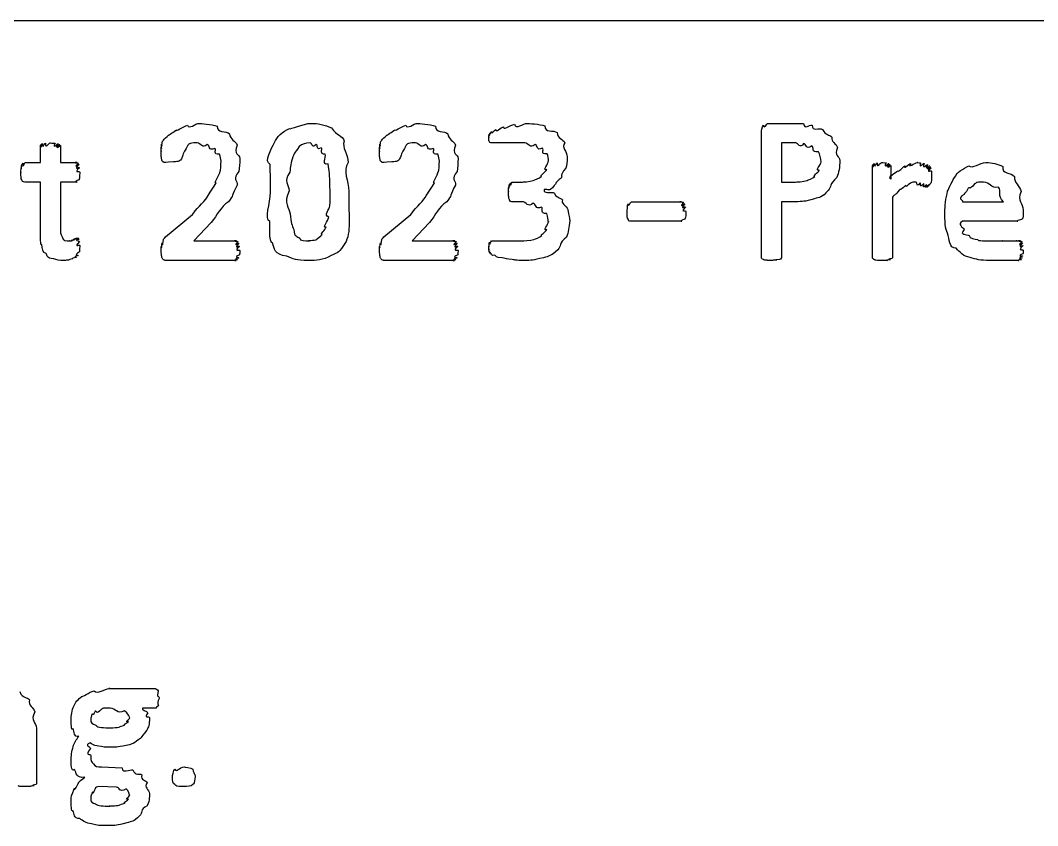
# Model space of a CAD drawing. Header units: millimetres. Extents: x 0 to 216, y 0 to 279.
# Drawn here: x 177.34 to 195.65, y 189.58 to 204.08 of the extents above; entities that cross this region are included whole.
import ezdxf

# ---------------------------------------------------------------- set-up
doc = ezdxf.new("R2010")
doc.units = ezdxf.units.MM
doc.layers.get('0').update_dxf_attribs({"linetype": 'CONTINUOUS'})

msp = doc.modelspace()

# ---------------------------------------------------------------- linework, layer by layer
at = {"color": 0}
for p, q in [((12.7, 204.082), (203.2, 204.082)), ((190.799, 202.227), (191.29, 202.227)), ((190.678, 199.818), (190.678, 202.089)), ((177.699, 201.521), (177.699, 201.83)), ((178.058, 201.83), (178.058, 201.521)), ((191.295, 201.874), (191.042, 201.874)), ((191.042, 201.874), (191.042, 201.169)), ((177.424, 201.521), (177.699, 201.521)), ((178.058, 201.521), (178.361, 201.521)), ((191.753, 201.532), (191.753, 201.532)), ((192.089, 201.56), (192.089, 201.56)), ((192.68, 199.813), (192.68, 201.466)), ((193.005, 201.466), (193.005, 201.224)), ((193.738, 201.284), (193.738, 201.284)), ((177.699, 201.169), (177.418, 201.169)), ((177.699, 200.276), (177.699, 201.169)), ((178.361, 201.169), (178.058, 201.169)), ((178.058, 201.169), (178.058, 200.397)), ((186.191, 201.169), (186.378, 201.169)), ((191.042, 201.169), (191.29, 201.169)), ((182.915, 200.976), (182.915, 200.976)), ((183.251, 200.998), (183.251, 200.998)), ((186.77, 201.036), (186.77, 201.031)), ((186.367, 200.816), (186.186, 200.816)), ((188.338, 200.816), (189.242, 200.816)), ((191.29, 200.816), (191.042, 200.816)), ((191.042, 200.816), (191.042, 199.824)), ((193.038, 200.899), (193.038, 199.813)), ((194.3, 200.816), (195.034, 200.816)), ((179.953, 200.182), (180.438, 200.585)), ((183.883, 200.182), (184.368, 200.585)), ((189.319, 200.64), (189.319, 200.64)), ((195.392, 200.667), (195.392, 200.606)), ((180.774, 200.441), (180.46, 200.11)), ((184.704, 200.441), (184.39, 200.11)), ((187.227, 200.469), (187.227, 200.469)), ((189.242, 200.463), (188.338, 200.463)), ((195.287, 200.463), (194.3, 200.463)), ((178.405, 200.028), (178.405, 200.028)), ((180.46, 200.11), (181.231, 200.11)), ((184.39, 200.11), (185.161, 200.11)), ((181.287, 199.934), (181.287, 199.934)), ((185.216, 199.934), (185.216, 199.934)), ((181.22, 199.758), (179.975, 199.758)), ((185.15, 199.758), (183.905, 199.758)), ((179.232, 192.048), (179.772, 192.048)), ((179.838, 191.871), (179.838, 191.871)), ((179.777, 191.695), (179.535, 191.695)), ((179.309, 191.518), (179.309, 191.518)), ((177.625, 191.331), (177.625, 190.339)), ((178.796, 190.637), (179.171, 190.62)), ((179.066, 190.272), (178.747, 190.284)), ((180.484, 190.46), (180.484, 190.46)), ((179.309, 190.129), (179.309, 190.129))]:
    msp.add_line(p, q, dxfattribs=at)
for points in [[(180.151, 202.111), (180.118, 202.064), (180.274, 202.172), (180.344, 202.194)], [(180.344, 202.194), (180.374, 202.109), (180.484, 202.227), (180.559, 202.227)], [(180.559, 202.227), (180.57, 202.227), (180.786, 202.21), (180.879, 202.178)], [(182.182, 202.134), (182.189, 202.109), (182.432, 202.227), (182.568, 202.227)], [(182.568, 202.227), (182.689, 202.227), (182.819, 202.2), (182.937, 202.144)], [(184.081, 202.111), (184.048, 202.064), (184.204, 202.172), (184.274, 202.194)], [(184.274, 202.194), (184.305, 202.109), (184.415, 202.227), (184.489, 202.227)], [(184.489, 202.227), (184.5, 202.227), (184.716, 202.21), (184.809, 202.178)], [(186.037, 202.166), (186.006, 202.087), (186.159, 202.2), (186.23, 202.21)], [(186.23, 202.21), (186.268, 202.109), (186.381, 202.227), (186.466, 202.227)], [(186.466, 202.227), (186.473, 202.227), (186.692, 202.212), (186.781, 202.183)], [(190.678, 202.089), (190.678, 202.064), (190.69, 202.172), (190.716, 202.194)], [(190.716, 202.194), (190.729, 202.109), (190.769, 202.227), (190.799, 202.227)], [(191.29, 202.227), (191.254, 202.227), (191.389, 202.224), (191.433, 202.222)], [(191.433, 202.222), (191.461, 202.102), (191.529, 202.208), (191.593, 202.194)], [(191.593, 202.194), (191.584, 202.073), (191.717, 202.153), (191.78, 202.117)], [(179.925, 201.941), (179.926, 201.936), (179.97, 201.985), (180.008, 202.017)], [(180.008, 202.017), (180.003, 202.002), (180.096, 202.081), (180.151, 202.111)], [(180.879, 202.178), (180.87, 202.043), (181.045, 202.098), (181.104, 202.04)], [(181.104, 202.04), (181.11, 201.925), (181.212, 201.913), (181.242, 201.836)], [(181.912, 201.88), (181.947, 201.987), (182.061, 202.074), (182.182, 202.134)], [(182.937, 202.144), (183.042, 202.002), (183.132, 202.014), (183.169, 201.907)], [(183.855, 201.941), (183.857, 201.936), (183.901, 201.985), (183.938, 202.017)], [(183.938, 202.017), (183.934, 202.002), (184.026, 202.081), (184.081, 202.111)], [(184.809, 202.178), (184.801, 202.043), (184.976, 202.098), (185.035, 202.04)], [(185.035, 202.04), (185.04, 201.925), (185.142, 201.913), (185.172, 201.836)], [(185.772, 202.007), (185.772, 201.973), (185.773, 202.026), (185.777, 202.034)], [(185.772, 201.973), (185.772, 201.952), (185.772, 201.996), (185.772, 202.007)], [(185.777, 202.034), (185.783, 201.987), (185.79, 202.048), (185.794, 202.056)], [(185.794, 202.056), (185.794, 202.002), (185.811, 202.07), (185.821, 202.078)], [(185.821, 202.078), (185.819, 202.02), (185.862, 202.102), (185.899, 202.117)], [(185.899, 202.117), (185.893, 202.053), (185.981, 202.151), (186.037, 202.166)], [(186.781, 202.183), (186.767, 202.051), (186.942, 202.113), (187.001, 202.062)], [(187.001, 202.062), (187.007, 201.947), (187.109, 201.947), (187.139, 201.874)], [(191.78, 202.117), (191.831, 201.998), (191.902, 202.034), (191.946, 201.979)], [(177.699, 201.83), (177.699, 201.731), (177.701, 201.839), (177.705, 201.847)], [(177.705, 201.847), (177.71, 201.745), (177.721, 201.859), (177.733, 201.863)], [(177.733, 201.863), (177.735, 201.753), (177.765, 201.869), (177.788, 201.869)], [(177.788, 201.869), (177.783, 201.756), (177.843, 201.874), (177.876, 201.874)], [(177.876, 201.874), (177.854, 201.874), (177.942, 201.871), (177.964, 201.869)], [(177.964, 201.869), (177.901, 201.753), (178.008, 201.866), (178.019, 201.863)], [(178.019, 201.863), (177.927, 201.745), (178.043, 201.854), (178.047, 201.847)], [(178.047, 201.847), (177.938, 201.731), (178.058, 201.833), (178.058, 201.83)], [(179.875, 201.797), (179.878, 201.727), (179.881, 201.837), (179.881, 201.852)], [(179.881, 201.852), (179.882, 201.756), (179.888, 201.88), (179.892, 201.891)], [(179.892, 201.891), (179.893, 201.899), (179.91, 201.921), (179.925, 201.941)], [(180.52, 201.874), (180.341, 201.874), (180.38, 201.855), (180.344, 201.819)], [(180.702, 201.847), (180.61, 201.756), (180.589, 201.874), (180.52, 201.874)], [(180.84, 201.775), (180.716, 201.72), (180.757, 201.827), (180.702, 201.847)], [(181.242, 201.836), (181.168, 201.657), (181.287, 201.681), (181.287, 201.593)], [(181.835, 201.488), (181.715, 201.535), (181.857, 201.772), (181.912, 201.88)], [(182.552, 201.874), (182.471, 201.874), (182.409, 201.852), (182.359, 201.808)], [(182.662, 201.852), (182.59, 201.756), (182.591, 201.874), (182.552, 201.874)], [(182.755, 201.786), (182.659, 201.727), (182.698, 201.837), (182.662, 201.852)], [(183.169, 201.907), (183.119, 201.793), (183.232, 201.676), (183.241, 201.521)], [(183.805, 201.797), (183.808, 201.727), (183.811, 201.837), (183.811, 201.852)], [(183.811, 201.852), (183.812, 201.756), (183.818, 201.88), (183.822, 201.891)], [(183.822, 201.891), (183.823, 201.899), (183.84, 201.921), (183.855, 201.941)], [(184.451, 201.874), (184.271, 201.874), (184.31, 201.855), (184.274, 201.819)], [(184.632, 201.847), (184.54, 201.756), (184.519, 201.874), (184.451, 201.874)], [(184.77, 201.775), (184.646, 201.72), (184.687, 201.827), (184.632, 201.847)], [(185.172, 201.836), (185.098, 201.657), (185.216, 201.681), (185.216, 201.593)], [(185.772, 201.918), (185.772, 201.918), (185.772, 201.952), (185.772, 201.973)], [(185.783, 201.891), (185.775, 201.892), (185.775, 201.907), (185.772, 201.918)], [(185.805, 201.874), (185.786, 201.877), (185.79, 201.883), (185.783, 201.891)], [(185.827, 201.874), (185.801, 201.874), (185.812, 201.874), (185.805, 201.874)], [(185.899, 201.874), (185.823, 201.874), (185.841, 201.874), (185.827, 201.874)], [(186.025, 201.874), (185.889, 201.874), (185.932, 201.874), (185.899, 201.874)], [(186.202, 201.874), (186.11, 201.874), (186.077, 201.874), (186.025, 201.874)], [(186.417, 201.874), (186.242, 201.874), (186.268, 201.874), (186.202, 201.874)], [(186.604, 201.847), (186.51, 201.756), (186.49, 201.874), (186.417, 201.874)], [(186.737, 201.781), (186.617, 201.723), (186.659, 201.832), (186.604, 201.847)], [(187.139, 201.874), (187.065, 201.8), (187.183, 201.717), (187.183, 201.626)], [(191.438, 201.863), (191.372, 201.756), (191.342, 201.874), (191.295, 201.874)], [(191.587, 201.819), (191.472, 201.745), (191.49, 201.859), (191.438, 201.863)], [(191.946, 201.979), (191.923, 201.892), (192.028, 201.865), (192.05, 201.792)], [(179.875, 201.731), (179.875, 201.687), (179.875, 201.778), (179.875, 201.797)], [(179.875, 201.632), (179.875, 201.623), (179.875, 201.694), (179.875, 201.731)], [(180.261, 201.654), (180.231, 201.535), (180.187, 201.539), (180.096, 201.532)], [(180.344, 201.819), (180.272, 201.683), (180.283, 201.727), (180.261, 201.654)], [(180.923, 201.67), (180.79, 201.661), (180.876, 201.745), (180.84, 201.775)], [(180.95, 201.544), (180.945, 201.579), (180.94, 201.629), (180.923, 201.67)], [(182.359, 201.808), (182.255, 201.668), (182.272, 201.701), (182.243, 201.621)], [(182.827, 201.67), (182.714, 201.668), (182.784, 201.756), (182.755, 201.786)], [(182.877, 201.5), (182.755, 201.456), (182.849, 201.622), (182.827, 201.67)], [(183.805, 201.731), (183.805, 201.687), (183.805, 201.778), (183.805, 201.797)], [(183.805, 201.632), (183.805, 201.623), (183.805, 201.694), (183.805, 201.731)], [(184.191, 201.654), (184.161, 201.535), (184.117, 201.539), (184.026, 201.532)], [(184.274, 201.819), (184.202, 201.683), (184.213, 201.727), (184.191, 201.654)], [(184.853, 201.67), (184.72, 201.661), (184.806, 201.745), (184.77, 201.775)], [(184.88, 201.544), (184.875, 201.579), (184.871, 201.629), (184.853, 201.67)], [(186.819, 201.676), (186.687, 201.665), (186.773, 201.75), (186.737, 201.781)], [(186.847, 201.555), (186.841, 201.588), (186.837, 201.639), (186.819, 201.676)], [(191.703, 201.714), (191.566, 201.698), (191.634, 201.797), (191.587, 201.819)], [(191.753, 201.532), (191.747, 201.602), (191.736, 201.666), (191.703, 201.714)], [(192.05, 201.792), (191.97, 201.632), (192.089, 201.644), (192.089, 201.56)], [(177.352, 201.428), (177.353, 201.363), (177.359, 201.468), (177.363, 201.483)], [(177.363, 201.483), (177.365, 201.392), (177.377, 201.506), (177.385, 201.511)], [(177.385, 201.511), (177.382, 201.403), (177.409, 201.521), (177.424, 201.521)], [(178.361, 201.521), (178.264, 201.521), (178.373, 201.517), (178.377, 201.511)], [(178.377, 201.511), (178.276, 201.392), (178.39, 201.497), (178.394, 201.483)], [(178.394, 201.483), (178.284, 201.363), (178.399, 201.45), (178.399, 201.428)], [(179.886, 201.566), (179.878, 201.568), (179.878, 201.605), (179.875, 201.632)], [(179.909, 201.532), (179.889, 201.535), (179.893, 201.55), (179.886, 201.566)], [(179.936, 201.521), (179.904, 201.521), (179.915, 201.524), (179.909, 201.532)], [(180.096, 201.532), (179.93, 201.521), (179.95, 201.521), (179.936, 201.521)], [(180.934, 201.367), (180.945, 201.363), (180.95, 201.488), (180.95, 201.544)], [(181.287, 201.593), (181.287, 201.491), (181.281, 201.439), (181.27, 201.362)], [(181.84, 200.987), (181.84, 201.114), (181.838, 201.337), (181.835, 201.488)], [(182.243, 201.621), (182.2, 201.511), (182.199, 201.451), (182.188, 201.345)], [(182.904, 201.268), (182.899, 201.323), (182.891, 201.433), (182.877, 201.5)], [(183.241, 201.521), (183.133, 201.37), (183.251, 201.196), (183.251, 200.998)], [(183.817, 201.566), (183.808, 201.568), (183.808, 201.605), (183.805, 201.632)], [(183.838, 201.532), (183.819, 201.535), (183.823, 201.55), (183.817, 201.566)], [(183.866, 201.521), (183.834, 201.521), (183.846, 201.524), (183.838, 201.532)], [(184.026, 201.532), (183.861, 201.521), (183.88, 201.521), (183.866, 201.521)], [(184.864, 201.367), (184.875, 201.363), (184.88, 201.488), (184.88, 201.544)], [(185.216, 201.593), (185.216, 201.491), (185.211, 201.439), (185.2, 201.362)], [(186.814, 201.395), (186.723, 201.367), (186.847, 201.495), (186.847, 201.555)], [(187.183, 201.626), (187.183, 201.517), (187.173, 201.483), (187.156, 201.417)], [(191.72, 201.384), (191.629, 201.359), (191.753, 201.48), (191.753, 201.532)], [(192.089, 201.56), (192.089, 201.433), (192.07, 201.342), (192.034, 201.252)], [(192.68, 201.466), (192.68, 201.374), (192.682, 201.48), (192.685, 201.488)], [(192.685, 201.488), (192.687, 201.389), (192.698, 201.501), (192.713, 201.505)], [(192.713, 201.505), (192.716, 201.4), (192.743, 201.516), (192.763, 201.516)], [(192.763, 201.516), (192.757, 201.403), (192.812, 201.521), (192.845, 201.521)], [(192.845, 201.521), (192.819, 201.521), (192.901, 201.519), (192.923, 201.516)], [(192.923, 201.516), (192.863, 201.4), (192.961, 201.512), (192.972, 201.505)], [(192.972, 201.505), (192.885, 201.389), (192.99, 201.495), (192.994, 201.488)], [(192.994, 201.488), (192.896, 201.374), (193.005, 201.473), (193.005, 201.466)], [(193.138, 201.373), (193.146, 201.341), (193.222, 201.439), (193.259, 201.461)], [(193.259, 201.461), (193.22, 201.385), (193.332, 201.497), (193.369, 201.505)], [(193.369, 201.505), (193.298, 201.403), (193.447, 201.521), (193.485, 201.521)], [(193.485, 201.521), (193.465, 201.521), (193.518, 201.519), (193.54, 201.516)], [(193.54, 201.516), (193.51, 201.4), (193.584, 201.512), (193.606, 201.505)], [(193.606, 201.505), (193.558, 201.385), (193.653, 201.49), (193.672, 201.483)], [(193.672, 201.483), (193.595, 201.37), (193.703, 201.468), (193.711, 201.461)], [(193.711, 201.461), (193.609, 201.356), (193.723, 201.446), (193.727, 201.439)], [(194.179, 201.284), (194.175, 201.323), (194.318, 201.42), (194.411, 201.461)], [(194.411, 201.461), (194.477, 201.403), (194.605, 201.521), (194.72, 201.521)], [(194.72, 201.521), (194.826, 201.521), (194.937, 201.497), (195.023, 201.45)], [(177.347, 201.345), (177.347, 201.319), (177.348, 201.406), (177.352, 201.428)], [(177.363, 201.208), (177.347, 201.224), (177.347, 201.282), (177.347, 201.345)], [(178.399, 201.428), (178.286, 201.319), (178.405, 201.378), (178.405, 201.345)], [(178.405, 201.345), (178.405, 201.224), (178.401, 201.236), (178.394, 201.208)], [(180.862, 201.158), (180.804, 201.12), (180.923, 201.304), (180.934, 201.367)], [(181.27, 201.362), (181.146, 201.22), (181.249, 201.202), (181.242, 201.114)], [(182.188, 201.345), (182.064, 201.182), (182.177, 201.13), (182.177, 201.009)], [(184.792, 201.158), (184.734, 201.12), (184.853, 201.304), (184.864, 201.367)], [(185.2, 201.362), (185.076, 201.22), (185.179, 201.202), (185.172, 201.114)], [(186.571, 201.196), (186.599, 201.205), (186.679, 201.24), (186.72, 201.273)], [(186.72, 201.273), (186.679, 201.275), (186.792, 201.351), (186.814, 201.395)], [(187.156, 201.417), (187.029, 201.268), (187.109, 201.291), (187.073, 201.24)], [(191.637, 201.268), (191.589, 201.268), (191.7, 201.34), (191.72, 201.384)], [(193.005, 201.224), (192.945, 201.268), (193.096, 201.336), (193.138, 201.373)], [(193.727, 201.439), (193.617, 201.345), (193.733, 201.428), (193.733, 201.417)], [(193.733, 201.417), (193.62, 201.323), (193.738, 201.389), (193.738, 201.367)], [(193.738, 201.367), (193.738, 201.282), (193.738, 201.32), (193.738, 201.284)], [(193.738, 201.284), (193.738, 201.213), (193.738, 201.224), (193.738, 201.202)], [(194.031, 201.003), (194.05, 201.05), (194.116, 201.208), (194.179, 201.284)], [(195.023, 201.45), (194.995, 201.312), (195.177, 201.345), (195.232, 201.268)], [(177.418, 201.169), (177.371, 201.169), (177.377, 201.181), (177.363, 201.208)], [(178.394, 201.208), (178.273, 201.169), (178.375, 201.169), (178.361, 201.169)], [(180.702, 200.899), (180.731, 200.966), (180.825, 201.081), (180.862, 201.158)], [(181.242, 201.114), (181.132, 200.926), (181.182, 200.926), (181.083, 200.816)], [(182.915, 200.976), (182.91, 201.032), (182.911, 201.182), (182.904, 201.268)], [(184.632, 200.899), (184.661, 200.966), (184.755, 201.081), (184.792, 201.158)], [(185.172, 201.114), (185.062, 200.926), (185.112, 200.926), (185.013, 200.816)], [(186.13, 201.081), (186.132, 201.015), (186.137, 201.119), (186.141, 201.13)], [(186.141, 201.13), (186.142, 201.039), (186.155, 201.154), (186.163, 201.158)], [(186.163, 201.158), (186.158, 201.05), (186.18, 201.169), (186.191, 201.169)], [(186.378, 201.169), (186.367, 201.169), (186.516, 201.177), (186.571, 201.196)], [(186.946, 201.108), (186.855, 200.977), (186.836, 201.05), (186.77, 201.036)], [(187.073, 201.24), (186.958, 201.164), (186.997, 201.144), (186.946, 201.108)], [(191.29, 201.169), (191.287, 201.169), (191.444, 201.177), (191.499, 201.196)], [(191.499, 201.196), (191.516, 201.205), (191.6, 201.238), (191.637, 201.268)], [(192.034, 201.252), (191.897, 201.132), (191.946, 201.081), (191.879, 201.015)], [(193.27, 201.108), (193.157, 200.992), (193.199, 201.061), (193.16, 201.025)], [(193.363, 201.152), (193.223, 201.032), (193.303, 201.13), (193.27, 201.108)], [(193.463, 201.169), (193.403, 201.169), (193.397, 201.163), (193.363, 201.152)], [(193.535, 201.158), (193.463, 201.05), (193.488, 201.169), (193.463, 201.169)], [(193.601, 201.141), (193.51, 201.039), (193.559, 201.154), (193.535, 201.158)], [(193.65, 201.125), (193.547, 201.028), (193.619, 201.137), (193.601, 201.141)], [(193.689, 201.119), (193.576, 201.017), (193.664, 201.12), (193.65, 201.125)], [(193.711, 201.125), (193.598, 201.017), (193.7, 201.119), (193.689, 201.119)], [(193.727, 201.152), (193.609, 201.028), (193.718, 201.132), (193.711, 201.125)], [(193.738, 201.202), (193.738, 201.169), (193.734, 201.163), (193.727, 201.152)], [(194.516, 201.136), (194.411, 201.01), (194.433, 201.091), (194.4, 201.059)], [(194.675, 201.169), (194.502, 201.169), (194.563, 201.158), (194.516, 201.136)], [(194.946, 201.075), (194.8, 201.05), (194.797, 201.169), (194.675, 201.169)], [(195.232, 201.268), (195.223, 201.158), (195.327, 201.1), (195.354, 200.998)], [(181.829, 200.458), (181.722, 200.496), (181.84, 200.788), (181.84, 200.987)], [(182.177, 201.009), (182.064, 200.783), (182.182, 200.709), (182.193, 200.595)], [(182.91, 200.744), (182.91, 200.723), (182.915, 200.895), (182.915, 200.976)], [(183.251, 200.998), (183.251, 200.753), (183.253, 200.645), (183.257, 200.491)], [(186.125, 200.998), (186.125, 200.97), (186.126, 201.059), (186.13, 201.081)], [(186.13, 200.91), (186.125, 200.9), (186.125, 200.961), (186.125, 200.998)], [(186.141, 200.855), (186.132, 200.856), (186.133, 200.888), (186.13, 200.91)], [(186.77, 201.031), (186.738, 200.951), (186.896, 201.003), (186.951, 200.97)], [(186.951, 200.97), (186.969, 200.885), (187.059, 200.896), (187.1, 200.849)], [(191.879, 201.015), (191.765, 200.885), (191.73, 200.901), (191.631, 200.866)], [(193.16, 201.025), (193.08, 200.922), (193.082, 200.95), (193.038, 200.899)], [(193.981, 200.634), (193.981, 200.713), (193.997, 200.893), (194.031, 201.003)], [(194.328, 200.948), (194.193, 200.863), (194.3, 200.863), (194.3, 200.816)], [(194.4, 201.059), (194.347, 200.948), (194.346, 200.992), (194.328, 200.948)], [(195.034, 200.816), (194.921, 200.926), (195.007, 201.012), (194.946, 201.075)], [(195.354, 200.998), (195.273, 200.834), (195.392, 200.784), (195.392, 200.667)], [(180.438, 200.585), (180.478, 200.662), (180.636, 200.806), (180.702, 200.899)], [(181.083, 200.816), (180.937, 200.709), (180.884, 200.585), (180.774, 200.441)], [(182.888, 200.535), (182.784, 200.576), (182.906, 200.67), (182.91, 200.744)], [(184.368, 200.585), (184.408, 200.662), (184.566, 200.806), (184.632, 200.899)], [(185.013, 200.816), (184.866, 200.709), (184.814, 200.585), (184.704, 200.441)], [(186.163, 200.822), (186.142, 200.827), (186.148, 200.84), (186.141, 200.855)], [(186.186, 200.816), (186.158, 200.816), (186.17, 200.817), (186.163, 200.822)], [(186.571, 200.788), (186.48, 200.697), (186.444, 200.816), (186.367, 200.816)], [(186.72, 200.717), (186.599, 200.665), (186.629, 200.773), (186.571, 200.788)], [(187.1, 200.849), (187.051, 200.79), (187.172, 200.744), (187.194, 200.678)], [(188.261, 200.64), (188.261, 200.647), (188.266, 200.751), (188.277, 200.777)], [(188.277, 200.777), (188.286, 200.697), (188.312, 200.816), (188.338, 200.816)], [(189.242, 200.816), (189.161, 200.816), (189.264, 200.812), (189.275, 200.805)], [(189.275, 200.805), (189.183, 200.686), (189.293, 200.791), (189.297, 200.777)], [(189.297, 200.777), (189.194, 200.658), (189.309, 200.744), (189.314, 200.722)], [(189.314, 200.722), (189.2, 200.613), (189.319, 200.673), (189.319, 200.64)], [(191.631, 200.866), (191.452, 200.816), (191.422, 200.816), (191.29, 200.816)], [(182.193, 200.595), (182.207, 200.437), (182.229, 200.387), (182.259, 200.314)], [(186.814, 200.601), (186.679, 200.598), (186.76, 200.684), (186.72, 200.717)], [(186.847, 200.458), (186.841, 200.397), (186.836, 200.56), (186.814, 200.601)], [(187.194, 200.678), (187.212, 200.54), (187.227, 200.542), (187.227, 200.469)], [(188.277, 200.502), (188.261, 200.514), (188.261, 200.574), (188.261, 200.64)], [(189.319, 200.64), (189.319, 200.514), (189.311, 200.527), (189.297, 200.502)], [(194.031, 200.248), (193.981, 200.312), (193.981, 200.487), (193.981, 200.634)], [(195.392, 200.606), (195.392, 200.507), (195.381, 200.518), (195.359, 200.496)], [(178.058, 200.397), (178.055, 200.206), (178.069, 200.229), (178.091, 200.182)], [(181.874, 200.072), (181.825, 200.073), (181.821, 200.306), (181.829, 200.458)], [(182.772, 200.226), (182.725, 200.224), (182.824, 200.306), (182.844, 200.358)], [(182.844, 200.358), (182.762, 200.331), (182.877, 200.472), (182.888, 200.535)], [(183.257, 200.491), (183.262, 200.331), (183.246, 200.21), (183.202, 200.099)], [(186.814, 200.314), (186.723, 200.29), (186.847, 200.405), (186.847, 200.458)], [(187.227, 200.469), (187.212, 200.36), (187.208, 200.265), (187.172, 200.177)], [(188.338, 200.463), (188.286, 200.463), (188.291, 200.475), (188.277, 200.502)], [(189.297, 200.502), (189.176, 200.463), (189.267, 200.463), (189.242, 200.463)], [(194.3, 200.463), (194.193, 200.408), (194.309, 200.358), (194.328, 200.314)], [(195.359, 200.496), (195.229, 200.463), (195.312, 200.463), (195.287, 200.463)], [(177.721, 200.044), (177.699, 200.014), (177.699, 200.188), (177.699, 200.276)], [(178.091, 200.182), (178.103, 200.11), (178.16, 200.11), (178.223, 200.11)], [(179.914, 200.127), (179.911, 200.139), (179.937, 200.163), (179.953, 200.182)], [(182.259, 200.314), (182.266, 200.177), (182.325, 200.193), (182.37, 200.16)], [(182.673, 200.138), (182.67, 200.15), (182.746, 200.189), (182.772, 200.226)], [(183.844, 200.127), (183.841, 200.139), (183.867, 200.163), (183.883, 200.182)], [(186.582, 200.133), (186.606, 200.144), (186.688, 200.174), (186.726, 200.204)], [(186.726, 200.204), (186.683, 200.206), (186.794, 200.273), (186.814, 200.314)], [(187.172, 200.177), (187.021, 200.066), (187.081, 200.013), (187.012, 199.951)], [(194.185, 199.978), (194.05, 199.978), (194.066, 200.141), (194.031, 200.248)], [(194.328, 200.314), (194.23, 200.206), (194.375, 200.237), (194.417, 200.204)], [(194.417, 200.204), (194.429, 200.144), (194.51, 200.15), (194.576, 200.133)], [(177.799, 199.885), (177.733, 199.886), (177.739, 199.981), (177.721, 200.044)], [(178.223, 200.11), (178.187, 200.11), (178.263, 200.112), (178.278, 200.116)], [(178.278, 200.116), (178.218, 200.121), (178.306, 200.128), (178.317, 200.133)], [(178.317, 200.133), (178.242, 200.133), (178.342, 200.145), (178.35, 200.149)], [(178.35, 200.149), (178.262, 200.144), (178.369, 200.16), (178.377, 200.16)], [(178.377, 200.16), (178.273, 200.144), (178.384, 200.157), (178.388, 200.154)], [(178.388, 200.154), (178.279, 200.139), (178.394, 200.149), (178.394, 200.138)], [(178.394, 200.138), (178.284, 200.121), (178.399, 200.117), (178.399, 200.099)], [(178.399, 200.099), (178.286, 199.967), (178.405, 200.057), (178.405, 200.028)], [(178.405, 200.028), (178.405, 199.89), (178.402, 199.941), (178.399, 199.912)], [(179.875, 200.011), (179.878, 199.948), (179.884, 200.053), (179.892, 200.072)], [(179.875, 199.929), (179.875, 199.904), (179.875, 199.989), (179.875, 200.011)], [(179.892, 200.072), (179.893, 199.985), (179.906, 200.108), (179.914, 200.127)], [(181.231, 200.11), (181.139, 200.11), (181.245, 200.106), (181.253, 200.099)], [(181.253, 200.099), (181.154, 199.978), (181.266, 200.08), (181.27, 200.066)], [(181.27, 200.066), (181.165, 199.948), (181.281, 200.033), (181.281, 200.011)], [(181.281, 200.011), (181.168, 199.904), (181.287, 199.963), (181.287, 199.934)], [(182.132, 199.835), (181.902, 199.864), (181.913, 199.969), (181.874, 200.072)], [(182.37, 200.16), (182.359, 200.11), (182.474, 200.11), (182.541, 200.11)], [(182.541, 200.11), (182.476, 200.11), (182.636, 200.119), (182.673, 200.138)], [(183.202, 200.099), (183.056, 199.879), (183.067, 199.908), (182.932, 199.846)], [(183.805, 200.011), (183.808, 199.948), (183.814, 200.053), (183.822, 200.072)], [(183.805, 199.929), (183.805, 199.904), (183.805, 199.989), (183.805, 200.011)], [(183.822, 200.072), (183.823, 199.985), (183.836, 200.108), (183.844, 200.127)], [(185.161, 200.11), (185.069, 200.11), (185.175, 200.106), (185.184, 200.099)], [(185.184, 200.099), (185.084, 199.978), (185.196, 200.08), (185.2, 200.066)], [(185.2, 200.066), (185.095, 199.948), (185.211, 200.033), (185.211, 200.011)], [(185.211, 200.011), (185.098, 199.904), (185.216, 199.963), (185.216, 199.934)], [(185.772, 200.017), (185.772, 199.967), (185.775, 200.077), (185.783, 200.088)], [(185.772, 199.967), (185.772, 199.912), (185.772, 199.997), (185.772, 200.017)], [(185.783, 200.088), (185.786, 199.992), (185.802, 200.11), (185.821, 200.11)], [(185.821, 200.11), (185.812, 200.11), (185.847, 200.11), (185.877, 200.11)], [(185.877, 200.11), (185.874, 200.11), (185.95, 200.11), (185.998, 200.11)], [(185.998, 200.11), (185.97, 200.11), (186.1, 200.11), (186.163, 200.11)], [(186.163, 200.11), (186.216, 200.11), (186.303, 200.11), (186.384, 200.11)], [(186.384, 200.11), (186.37, 200.11), (186.523, 200.117), (186.582, 200.133)], [(194.576, 200.133), (194.561, 200.11), (194.722, 200.11), (194.819, 200.11)], [(194.819, 200.11), (194.852, 200.11), (194.963, 200.11), (195.023, 200.11)], [(195.023, 200.11), (194.969, 200.11), (195.13, 200.11), (195.171, 200.11)], [(195.171, 200.11), (195.171, 200.11), (195.25, 200.11), (195.276, 200.11)], [(195.276, 200.11), (195.227, 200.11), (195.327, 200.11), (195.343, 200.11)], [(195.343, 200.11), (195.252, 200.11), (195.36, 200.106), (195.364, 200.099)], [(195.364, 200.099), (195.263, 199.981), (195.377, 200.086), (195.381, 200.072)], [(195.381, 200.072), (195.271, 199.956), (195.387, 200.044), (195.387, 200.022)], [(195.387, 200.022), (195.273, 199.912), (195.392, 199.973), (195.392, 199.94)], [(177.937, 199.785), (177.801, 199.797), (177.835, 199.84), (177.799, 199.885)], [(178.339, 199.813), (178.224, 199.783), (178.3, 199.792), (178.278, 199.785)], [(178.377, 199.846), (178.262, 199.805), (178.357, 199.824), (178.339, 199.813)], [(178.399, 199.912), (178.279, 199.831), (178.388, 199.86), (178.377, 199.846)], [(179.881, 199.846), (179.875, 199.838), (179.875, 199.896), (179.875, 199.929)], [(179.897, 199.791), (179.882, 199.794), (179.884, 199.824), (179.881, 199.846)], [(181.281, 199.857), (181.161, 199.802), (181.273, 199.815), (181.27, 199.802)], [(181.287, 199.934), (181.287, 199.849), (181.284, 199.882), (181.281, 199.857)], [(182.524, 199.758), (182.284, 199.758), (182.265, 199.783), (182.132, 199.835)], [(182.932, 199.846), (182.784, 199.758), (182.659, 199.758), (182.524, 199.758)], [(183.811, 199.846), (183.805, 199.838), (183.805, 199.896), (183.805, 199.929)], [(183.828, 199.791), (183.812, 199.794), (183.814, 199.824), (183.811, 199.846)], [(185.211, 199.857), (185.091, 199.802), (185.203, 199.815), (185.2, 199.802)], [(185.216, 199.934), (185.216, 199.849), (185.214, 199.882), (185.211, 199.857)], [(185.783, 199.929), (185.775, 199.882), (185.775, 199.952), (185.772, 199.967)], [(185.794, 199.906), (185.783, 199.864), (185.786, 199.92), (185.783, 199.929)], [(185.816, 199.885), (185.794, 199.849), (185.801, 199.898), (185.794, 199.906)], [(185.877, 199.851), (185.808, 199.835), (185.823, 199.876), (185.816, 199.885)], [(186.009, 199.807), (185.878, 199.805), (185.912, 199.836), (185.877, 199.851)], [(186.191, 199.774), (186.103, 199.78), (186.064, 199.796), (186.009, 199.807)], [(186.753, 199.807), (186.562, 199.758), (186.539, 199.758), (186.411, 199.758)], [(187.012, 199.951), (186.881, 199.824), (186.855, 199.84), (186.753, 199.807)], [(190.683, 199.791), (190.678, 199.787), (190.678, 199.807), (190.678, 199.818)], [(191.042, 199.824), (191.037, 199.791), (191.037, 199.803), (191.031, 199.796)], [(192.685, 199.791), (192.68, 199.787), (192.68, 199.805), (192.68, 199.813)], [(193.038, 199.813), (193.036, 199.787), (193.034, 199.797), (193.027, 199.791)], [(194.438, 199.813), (194.303, 199.831), (194.254, 199.904), (194.185, 199.978)], [(194.786, 199.758), (194.62, 199.758), (194.538, 199.776), (194.438, 199.813)], [(195.381, 199.835), (195.267, 199.797), (195.378, 199.813), (195.375, 199.802)], [(195.387, 199.879), (195.271, 199.824), (195.384, 199.849), (195.381, 199.835)], [(195.392, 199.94), (195.392, 199.857), (195.389, 199.897), (195.387, 199.879)], [(178.129, 199.758), (178.03, 199.758), (177.992, 199.766), (177.937, 199.785)], [(178.206, 199.763), (178.129, 199.758), (178.154, 199.758), (178.129, 199.758)], [(178.278, 199.785), (178.18, 199.769), (178.231, 199.77), (178.206, 199.763)], [(179.93, 199.763), (179.9, 199.769), (179.909, 199.78), (179.897, 199.791)], [(179.975, 199.758), (179.926, 199.758), (179.944, 199.759), (179.93, 199.763)], [(181.248, 199.769), (181.135, 199.758), (181.231, 199.758), (181.22, 199.758)], [(181.27, 199.802), (181.154, 199.771), (181.259, 199.776), (181.248, 199.769)], [(183.861, 199.763), (183.83, 199.769), (183.838, 199.78), (183.828, 199.791)], [(183.905, 199.758), (183.857, 199.758), (183.874, 199.759), (183.861, 199.763)], [(185.178, 199.769), (185.065, 199.758), (185.161, 199.758), (185.15, 199.758)], [(185.2, 199.802), (185.084, 199.771), (185.189, 199.776), (185.178, 199.769)], [(186.411, 199.758), (186.238, 199.758), (186.26, 199.763), (186.191, 199.774)], [(190.716, 199.774), (190.689, 199.771), (190.69, 199.783), (190.683, 199.791)], [(190.772, 199.763), (190.718, 199.765), (190.73, 199.77), (190.716, 199.774)], [(190.86, 199.758), (190.762, 199.758), (190.794, 199.759), (190.772, 199.763)], [(190.948, 199.763), (190.835, 199.758), (190.895, 199.758), (190.86, 199.758)], [(191.003, 199.774), (190.879, 199.765), (190.97, 199.766), (190.948, 199.763)], [(191.031, 199.796), (191.026, 199.776), (191.017, 199.781), (191.003, 199.774)], [(192.713, 199.769), (192.691, 199.771), (192.693, 199.783), (192.685, 199.791)], [(192.768, 199.758), (192.716, 199.76), (192.727, 199.765), (192.713, 199.769)], [(192.857, 199.758), (192.764, 199.758), (192.793, 199.758), (192.768, 199.758)], [(192.945, 199.758), (192.834, 199.758), (192.892, 199.758), (192.857, 199.758)], [(193, 199.769), (192.881, 199.76), (192.969, 199.76), (192.945, 199.758)], [(193.027, 199.791), (192.907, 199.771), (193.014, 199.776), (193, 199.769)], [(195.001, 199.758), (194.83, 199.758), (194.863, 199.758), (194.786, 199.758)], [(195.177, 199.758), (195.079, 199.758), (195.067, 199.758), (195.001, 199.758)], [(195.304, 199.758), (195.182, 199.758), (195.228, 199.758), (195.177, 199.758)], [(195.359, 199.769), (195.249, 199.758), (195.337, 199.758), (195.304, 199.758)], [(195.375, 199.802), (195.26, 199.776), (195.366, 199.78), (195.359, 199.769)], [(177.327, 191.992), (177.382, 191.856), (177.46, 191.905), (177.504, 191.844)], [(178.443, 191.904), (178.441, 191.882), (178.579, 191.987), (178.664, 192.009)], [(178.664, 192.009), (178.732, 191.929), (178.846, 192.048), (178.945, 192.048)], [(178.945, 192.048), (178.886, 192.048), (179.05, 192.048), (179.094, 192.048)], [(179.094, 192.048), (179.095, 192.048), (179.188, 192.048), (179.232, 192.048)], [(179.772, 192.048), (179.757, 192.048), (179.81, 192.032), (179.821, 192.004)], [(179.821, 192.004), (179.779, 191.871), (179.838, 191.929), (179.838, 191.871)], [(177.504, 191.844), (177.471, 191.735), (177.578, 191.713), (177.598, 191.629)], [(178.3, 191.733), (178.32, 191.79), (178.384, 191.86), (178.443, 191.904)], [(179.838, 191.871), (179.779, 191.75), (179.833, 191.762), (179.821, 191.733)], [(177.598, 191.629), (177.506, 191.452), (177.625, 191.448), (177.625, 191.331)], [(178.251, 191.507), (178.251, 191.536), (178.267, 191.667), (178.3, 191.733)], [(178.625, 191.584), (178.603, 191.481), (178.603, 191.538), (178.603, 191.513)], [(178.686, 191.639), (178.632, 191.525), (178.639, 191.607), (178.625, 191.584)], [(178.796, 191.678), (178.688, 191.558), (178.715, 191.657), (178.686, 191.639)], [(178.951, 191.695), (178.776, 191.695), (178.84, 191.689), (178.796, 191.678)], [(179.215, 191.645), (179.066, 191.576), (179.064, 191.695), (178.951, 191.695)], [(179.309, 191.518), (179.309, 191.514), (179.277, 191.615), (179.215, 191.645)], [(179.535, 191.695), (179.507, 191.669), (179.615, 191.641), (179.634, 191.612)], [(179.634, 191.612), (179.543, 191.496), (179.662, 191.557), (179.662, 191.524)], [(179.821, 191.733), (179.757, 191.695), (179.795, 191.695), (179.777, 191.695)], [(178.284, 191.326), (178.251, 191.265), (178.251, 191.437), (178.251, 191.507)], [(178.603, 191.513), (178.603, 191.404), (178.634, 191.419), (178.697, 191.386)], [(178.697, 191.386), (178.727, 191.342), (178.846, 191.342), (178.956, 191.342)], [(179.116, 191.353), (179.106, 191.36), (179.195, 191.376), (179.221, 191.391)], [(179.221, 191.391), (179.161, 191.393), (179.272, 191.43), (179.287, 191.452)], [(179.287, 191.452), (179.19, 191.437), (179.309, 191.496), (179.309, 191.518)], [(179.662, 191.524), (179.662, 191.378), (179.645, 191.364), (179.612, 191.298)], [(178.388, 191.188), (178.297, 191.161), (178.308, 191.273), (178.284, 191.326)], [(178.956, 191.342), (179.018, 191.342), (179.072, 191.345), (179.116, 191.353)], [(179.612, 191.298), (179.477, 191.128), (179.531, 191.174), (179.469, 191.127)], [(178.289, 191), (178.302, 191.066), (178.347, 191.133), (178.388, 191.188)], [(178.592, 191.072), (178.482, 191.014), (178.598, 191.007), (178.598, 190.967)], [(178.747, 191.011), (178.632, 191.022), (178.628, 191.05), (178.592, 191.072)], [(179.243, 191.022), (179.062, 190.989), (179.062, 190.989), (178.956, 190.989)], [(179.469, 191.127), (179.353, 191.036), (179.331, 191.047), (179.243, 191.022)], [(178.251, 190.763), (178.251, 190.809), (178.263, 190.93), (178.289, 191)], [(178.598, 190.967), (178.485, 190.82), (178.603, 190.887), (178.603, 190.84)], [(178.603, 190.84), (178.603, 190.713), (178.62, 190.731), (178.653, 190.692)], [(178.956, 190.989), (178.882, 190.989), (178.813, 190.996), (178.747, 191.011)], [(178.311, 190.587), (178.251, 190.54), (178.251, 190.7), (178.251, 190.763)], [(178.653, 190.692), (178.672, 190.637), (178.737, 190.637), (178.796, 190.637)], [(178.499, 190.449), (178.331, 190.43), (178.351, 190.532), (178.311, 190.587)], [(179.171, 190.62), (179.168, 190.504), (179.305, 190.603), (179.364, 190.581)], [(179.364, 190.581), (179.408, 190.463), (179.48, 190.533), (179.524, 190.493)], [(179.524, 190.493), (179.497, 190.386), (179.601, 190.408), (179.623, 190.35)], [(180.076, 190.46), (180.076, 190.471), (180.09, 190.576), (180.121, 190.598)], [(180.121, 190.598), (180.134, 190.518), (180.205, 190.637), (180.286, 190.637)], [(180.286, 190.637), (180.289, 190.637), (180.41, 190.623), (180.44, 190.598)], [(180.44, 190.598), (180.465, 190.471), (180.484, 190.529), (180.484, 190.46)], [(177.355, 190.284), (177.305, 190.287), (177.314, 190.29), (177.3, 190.295)], [(177.449, 190.284), (177.352, 190.284), (177.38, 190.284), (177.355, 190.284)], [(177.531, 190.284), (177.423, 190.284), (177.482, 190.284), (177.449, 190.284)], [(177.587, 190.295), (177.471, 190.287), (177.556, 190.287), (177.531, 190.284)], [(177.614, 190.317), (177.496, 190.298), (177.6, 190.302), (177.587, 190.295)], [(177.625, 190.339), (177.625, 190.313), (177.621, 190.324), (177.614, 190.317)], [(178.311, 190.256), (178.313, 190.182), (178.358, 190.322), (178.388, 190.355)], [(178.388, 190.355), (178.375, 190.363), (178.457, 190.419), (178.499, 190.449)], [(178.747, 190.284), (178.67, 190.266), (178.693, 190.248), (178.675, 190.228)], [(179.623, 190.35), (179.543, 190.272), (179.662, 190.231), (179.662, 190.157)], [(180.121, 190.317), (180.076, 190.331), (180.076, 190.39), (180.076, 190.46)], [(180.275, 190.284), (180.134, 190.284), (180.15, 190.295), (180.121, 190.317)], [(180.44, 190.317), (180.407, 190.284), (180.355, 190.284), (180.275, 190.284)], [(180.484, 190.46), (180.465, 190.331), (180.469, 190.342), (180.44, 190.317)], [(178.251, 190.03), (178.251, 190.038), (178.256, 190.111), (178.267, 190.151)], [(178.267, 190.151), (178.273, 190.115), (178.292, 190.223), (178.311, 190.256)], [(178.609, 190.135), (178.603, 190.05), (178.603, 190.1), (178.603, 190.085)], [(178.631, 190.179), (178.61, 190.082), (178.612, 190.15), (178.609, 190.135)], [(178.675, 190.228), (178.632, 190.111), (178.642, 190.194), (178.631, 190.179)], [(179.243, 190.24), (179.102, 190.16), (179.139, 190.272), (179.066, 190.272)], [(179.287, 190.058), (179.19, 190.038), (179.309, 190.105), (179.309, 190.129)], [(179.309, 190.129), (179.309, 190.111), (179.287, 190.215), (179.243, 190.24)], [(179.662, 190.157), (179.662, 190.005), (179.646, 190.007), (179.618, 189.936)], [(178.284, 189.848), (178.251, 189.814), (178.251, 189.964), (178.251, 190.03)], [(178.603, 190.085), (178.603, 189.983), (178.632, 189.996), (178.691, 189.969)], [(178.691, 189.969), (178.725, 189.931), (178.838, 189.931), (178.945, 189.931)], [(178.945, 189.931), (178.901, 189.931), (179.072, 189.936), (179.116, 189.948)], [(179.116, 189.948), (179.111, 189.953), (179.2, 189.974), (179.226, 189.992)], [(179.226, 189.992), (179.166, 189.99), (179.276, 190.033), (179.287, 190.058)], [(179.618, 189.936), (179.485, 189.865), (179.543, 189.807), (179.485, 189.755)], [(178.405, 189.705), (178.297, 189.703), (178.308, 189.793), (178.284, 189.848)], [(179.485, 189.755), (179.367, 189.641), (179.349, 189.658), (179.254, 189.628)], [(178.615, 189.611), (178.526, 189.622), (178.46, 189.665), (178.405, 189.705)], [(178.929, 189.578), (178.699, 189.578), (178.703, 189.589), (178.615, 189.611)], [(179.254, 189.628), (179.062, 189.578), (179.053, 189.578), (178.929, 189.578)]]:
    msp.add_open_spline(points, degree=3, dxfattribs=at)

doc.saveas('drawing.dxf')
